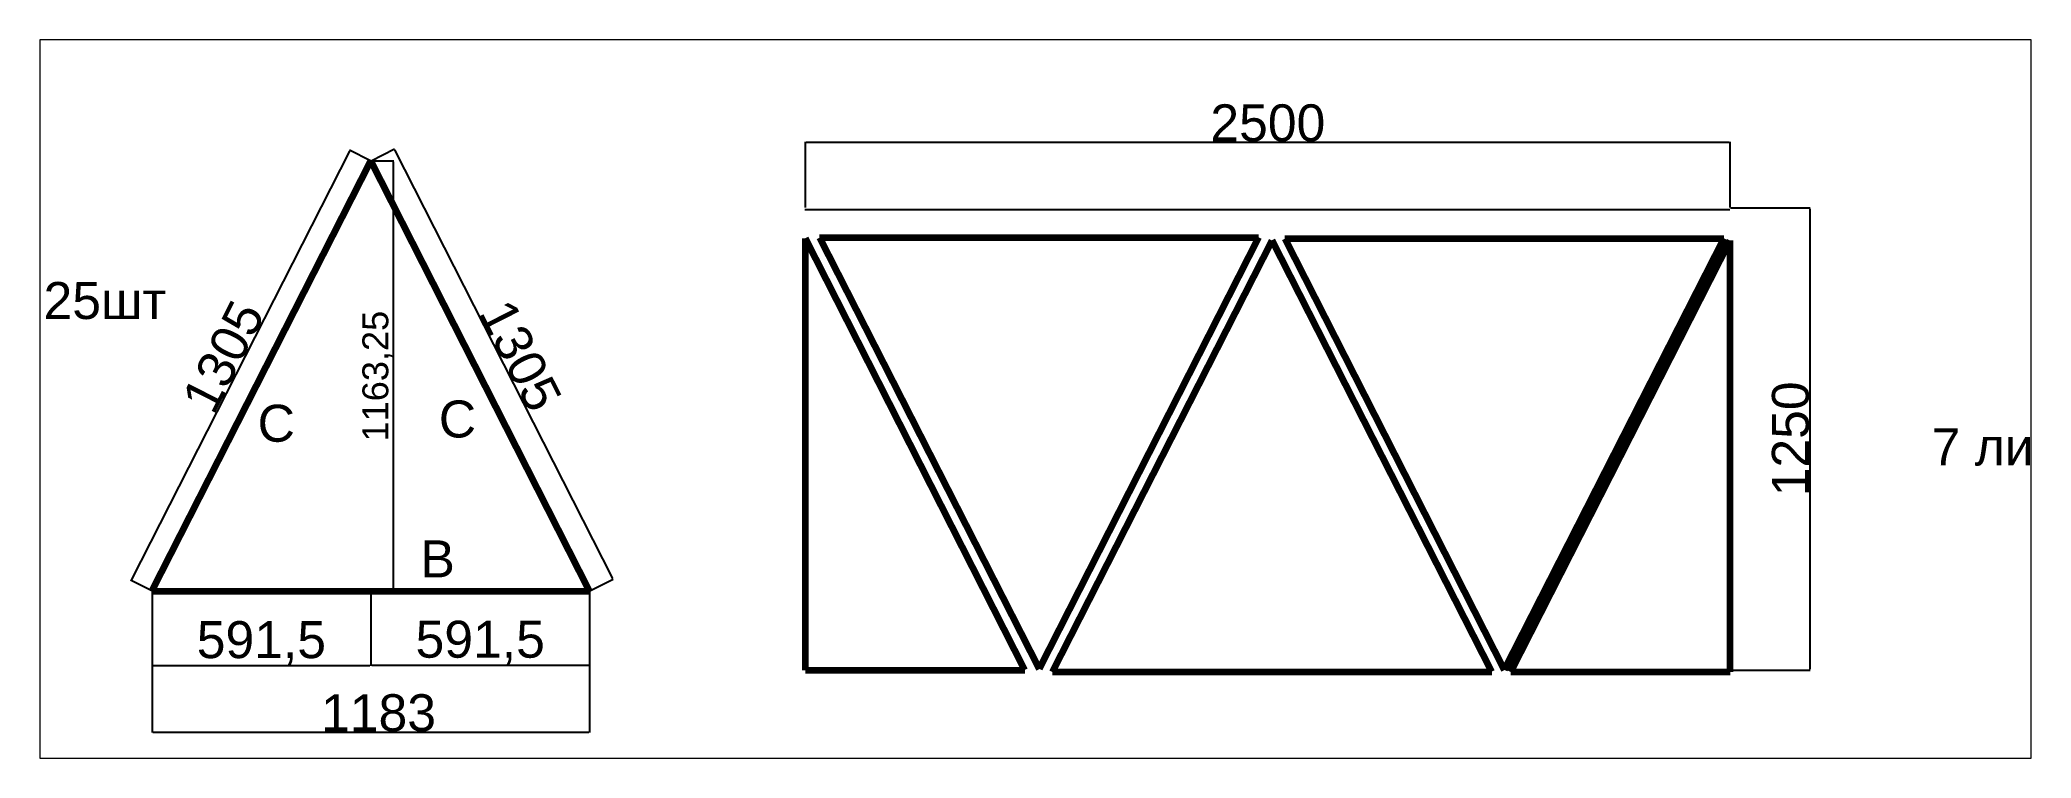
# Paper-space layout 'Sheet2' of a CAD drawing. Header units: millimetres. Extents: x 114 to 298, y 93 to 160.
# The model-space entities are those that its viewports show. They can reach past a viewport. Long polylines and large blocks are cut down to what shows.
import ezdxf

# ---------------------------------------------------------------- set-up
doc = ezdxf.new("R2010")
doc.units = ezdxf.units.MM
doc.styles.get("Standard").update_dxf_attribs({"font": 'arial.ttf'})
doc.dimstyles.new('ISO-25', dxfattribs={"dimtxt": 2.5, "dimasz": 2.5, "dimexe": 1.25, "dimexo": 0.625, "dimtad": 1, "dimtxsty": 'Standard', "dimcen": 2.5, "dimadec": 0, "dimazin": 0, "dimtfac": 1, "dimtmove": 0, "dimatfit": 3, "dimfxl": 1, "dimarcsym": 0})

# ---------------------------------------------------------------- blocks, each defined once
blk = doc.blocks.new('*D114')
at = {"color": 0, "lineweight": -2}
for p, q in [((395.5, 5236.6), (395.5, 5414.4)), ((398, 5413.2), (2893, 5413.2)), ((2895.5, 5236.6), (2895.5, 5414.4))]:
    blk.add_line(p, q, dxfattribs=at)
at = {"color": 0}
for points in [[(398, 5413.6), (398, 5412.8), (395.5, 5413.2)], [(2893, 5412.8), (2893, 5413.6), (2895.5, 5413.2)]]:
    blk.add_solid(points, dxfattribs=at)
at = {"layer": 'Defpoints', "color": 0}
for p in [(2895.5, 5413.2), (395.5, 5236), (2895.5, 5236)]:
    blk.add_point(p, dxfattribs=at)
at = {"color": 0, "insert": (1645.5, 5464.9), "char_height": 100, "attachment_point": 5}
blk.add_mtext('2500', dxfattribs=at)
blk = doc.blocks.new('*D115')
at = {"color": 0, "lineweight": -2}
for p, q in [((2896.1, 5236), (3111.7, 5236)), ((3110.4, 5233.5), (3110.4, 3988.5)), ((2896.1, 3986), (3111.7, 3986))]:
    blk.add_line(p, q, dxfattribs=at)
at = {"color": 0}
for points in [[(3110.9, 5233.5), (3110, 5233.5), (3110.4, 5236)], [(3110, 3988.5), (3110.9, 3988.5), (3110.4, 3986)]]:
    blk.add_solid(points, dxfattribs=at)
at = {"layer": 'Defpoints', "color": 0}
for p in [(2895.5, 5236), (2895.5, 3986), (3110.4, 3986)]:
    blk.add_point(p, dxfattribs=at)
at = {"color": 0, "insert": (3058.8, 4611), "char_height": 100, "attachment_point": 5, "rotation": 90}
blk.add_mtext('1250', dxfattribs=at)
blk = doc.blocks.new('*D123')
at = {"color": 0, "lineweight": -2}
for p, q in [((-187.7, 4198.8), (-187.7, 3998.1)), ((-779.2, 4198.2), (-779.2, 3998.1)), ((-776.7, 3999.3), (-190.2, 3999.3))]:
    blk.add_line(p, q, dxfattribs=at)
at = {"color": 0}
for points in [[(-776.7, 3999.8), (-776.7, 3998.9), (-779.2, 3999.3)], [(-190.2, 3998.9), (-190.2, 3999.8), (-187.7, 3999.3)]]:
    blk.add_solid(points, dxfattribs=at)
at = {"layer": 'Defpoints', "color": 0}
for p in [(-779.2, 4198.8), (-187.7, 4199.4), (-187.7, 3999.3)]:
    blk.add_point(p, dxfattribs=at)
at = {"color": 0, "insert": (-483.5, 4060), "char_height": 100, "attachment_point": 5}
blk.add_mtext('591,5', dxfattribs=at)
blk = doc.blocks.new('*D124')
at = {"color": 0, "lineweight": -2}
for p, q in [((-1370.7, 4198.8), (-1370.7, 3996.9)), ((-779.2, 4198.8), (-779.2, 3996.9)), ((-1368.2, 3998.1), (-781.7, 3998.1))]:
    blk.add_line(p, q, dxfattribs=at)
at = {"color": 0}
for points in [[(-1368.2, 3998.5), (-1368.2, 3997.7), (-1370.7, 3998.1)], [(-781.7, 3997.7), (-781.7, 3998.5), (-779.2, 3998.1)]]:
    blk.add_solid(points, dxfattribs=at)
at = {"layer": 'Defpoints', "color": 0}
for p in [(-1370.7, 4199.4), (-779.2, 4199.4), (-779.2, 3998.1)]:
    blk.add_point(p, dxfattribs=at)
at = {"color": 0, "insert": (-1075, 4058.8), "char_height": 100, "attachment_point": 5}
blk.add_mtext('591,5', dxfattribs=at)
blk = doc.blocks.new('*D125')
at = {"color": 0, "lineweight": -2}
for p, q in [((-837.2, 5389.3), (-1426.4, 4230.5)), ((-779.8, 5363), (-837.2, 5392.1)), ((-1371.3, 4199.7), (-1428.7, 4228.9))]:
    blk.add_line(p, q, dxfattribs=at)
at = {"color": 0}
for points in [[(-836.8, 5389.1), (-837.6, 5389.5), (-836.1, 5391.6)], [(-1426.8, 4230.7), (-1426.1, 4230.4), (-1427.6, 4228.3)]]:
    blk.add_solid(points, dxfattribs=at)
at = {"layer": 'Defpoints', "color": 0}
for p in [(-779.2, 5362.7), (-1427.6, 4228.3), (-1370.7, 4199.4)]:
    blk.add_point(p, dxfattribs=at)
at = {"color": 0, "insert": (-1177.9, 4833.4), "char_height": 100, "attachment_point": 5, "rotation": 63.0472}
blk.add_mtext('1305', dxfattribs=at)
blk = doc.blocks.new('*D126')
at = {"color": 0, "lineweight": -2}
for p, q in [((-778.7, 5363), (-715.5, 5395.1)), ((-715.5, 5392.3), (-126.2, 4233.5)), ((-187.2, 4199.7), (-124, 4231.8))]:
    blk.add_line(p, q, dxfattribs=at)
at = {"color": 0}
for points in [[(-715.1, 5392.5), (-715.8, 5392.1), (-716.6, 5394.5)], [(-126.6, 4233.3), (-125.9, 4233.7), (-125.1, 4231.3)]]:
    blk.add_solid(points, dxfattribs=at)
at = {"layer": 'Defpoints', "color": 0}
for p in [(-779.2, 5362.7), (-187.7, 4199.4), (-125.1, 4231.3)]:
    blk.add_point(p, dxfattribs=at)
at = {"color": 0, "insert": (-374.8, 4836.3), "char_height": 100, "attachment_point": 5, "rotation": 296.9528}
blk.add_mtext('1305', dxfattribs=at)
blk = doc.blocks.new('*D127')
at = {"color": 0, "lineweight": -2}
for p, q in [((-1370.7, 4198.2), (-1370.7, 3816.9)), ((-187.7, 4198.2), (-187.7, 3816.9)), ((-1368.2, 3818.1), (-190.2, 3818.1))]:
    blk.add_line(p, q, dxfattribs=at)
at = {"color": 0}
for points in [[(-1368.2, 3818.5), (-1368.2, 3817.7), (-1370.7, 3818.1)], [(-190.2, 3817.7), (-190.2, 3818.5), (-187.7, 3818.1)]]:
    blk.add_solid(points, dxfattribs=at)
at = {"layer": 'Defpoints', "color": 0}
for p in [(-1370.7, 4198.8), (-187.7, 4198.8), (-187.7, 3818.1)]:
    blk.add_point(p, dxfattribs=at)
at = {"color": 0, "insert": (-758.4, 3869.8), "char_height": 100, "attachment_point": 5}
blk.add_mtext('1183', dxfattribs=at)
blk = doc.blocks.new('*D163')
at = {"color": 0, "lineweight": -2}
for p, q in [((-778.6, 5362.7), (-716.6, 5362.7)), ((-717.8, 4201.9), (-717.8, 5360.2)), ((-778.6, 4199.4), (-716.6, 4199.4))]:
    blk.add_line(p, q, dxfattribs=at)
at = {"color": 0}
for points in [[(-717.4, 5360.2), (-718.2, 5360.2), (-717.8, 5362.7)], [(-718.2, 4201.9), (-717.4, 4201.9), (-717.8, 4199.4)]]:
    blk.add_solid(points, dxfattribs=at)
at = {"layer": 'Defpoints', "color": 0}
for p in [(-779.2, 5362.7), (-717.8, 5362.7), (-779.2, 4199.4)]:
    blk.add_point(p, dxfattribs=at)
at = {"color": 0, "insert": (-760.5, 4780.6), "char_height": 70, "attachment_point": 5, "rotation": 90}
blk.add_mtext('1163,25', dxfattribs=at)

msp = doc.modelspace()

# ---------------------------------------------------------------- linework, layer by layer
at = {"color": 1, "lineweight": 100, "ltscale": 5}
for p, q in [((-1370.733, 4199.417), (-779.234, 5362.668)), ((-187.735, 4199.417), (-779.234, 5362.668)), ((395.469, 3985.968), (395.469, 5152.688)), ((988.969, 3985.968), (395.469, 5152.688)), ((433.703, 5155.97), (1620.703, 5155.97)), ((433.703, 5155.97), (1027.203, 3989.249)), ((1620.703, 5155.97), (1027.203, 3989.249)), ((1063.842, 3981.028), (1657.342, 5147.748)), ((2250.842, 3981.028), (1657.342, 5147.748)), ((1691.291, 5152.841), (2878.291, 5152.841)), ((1691.291, 5152.841), (2284.791, 3986.12)), ((2878.291, 5152.841), (2284.791, 3986.12)), ((2302.121, 3980.8), (2895.621, 5147.521)), ((2895.621, 3980.8), (2895.621, 5147.521)), ((395.469, 4966.905), (395.469, 4966.905)), ((2895.621, 4961.737), (2895.621, 4961.737)), ((-1370.733, 4199.417), (-187.733, 4199.417)), ((395.469, 3985.968), (988.969, 3985.968)), ((1063.842, 3981.028), (2250.842, 3981.028)), ((2302.121, 3980.8), (2895.621, 3980.8))]:
    msp.add_line(p, q, dxfattribs=at)
msp.add_line((394.023, 5230.886), (2894.023, 5230.886))

# ---------------------------------------------------------------- texts
at = {"color": 0}
for s, p in [('Кол-во: 25шт', (-2180.464, 4935.148)), ('7 листов OSB', (3439.781, 4539.176))]:
    msp.add_text(s, height=100, dxfattribs=at).set_placement(p)
at = {"color": 5}
for s, p in [('C', (-1085.303, 4603.295)), ('C', (-595.496, 4614.774)), ('B', (-645.108, 4236.591))]:
    msp.add_text(s, height=100, dxfattribs=at).set_placement(p)

# ---------------------------------------------------------------- dimensions: what is measured, and where the dimension line sits
for base, p1, p2, picture, middle in [((2895.469, 5413.19), (395.469, 5235.968), (2895.469, 5235.968), '*D114', (1645.469, 5413.19)), ((-779.233, 3998.111), (-1370.733, 4199.417), (-779.233, 4199.417), '*D124', (-1074.983, 3998.111)), ((-187.733, 3818.107), (-1370.733, 4198.792), (-187.733, 4198.792), '*D127', (-758.41, 3818.107)), ((-187.733, 3999.335), (-779.233, 4198.792), (-187.733, 4199.417), '*D123', (-483.483, 3999.335))]:
    dim = msp.add_linear_dim(base=base, p1=p1, p2=p2, dimstyle='ISO-25', override={"dimtxt": 100})
    dim.commit()
    dim.dimension.update_dxf_attribs({"geometry": picture, "text_midpoint": middle, "dimtype": 160})
for p2, distance, picture, middle in [((-1370.733, 4199.417), -63.755, '*D125', (-1177.876, 4833.362)), ((-187.735, 4199.417), 70.277, '*D126', (-374.779, 4836.318))]:
    dim = msp.add_aligned_dim(p1=(-779.234, 5362.668), p2=p2, distance=distance, dimstyle='ISO-25', override={"dimtxt": 100})
    dim.commit()
    dim.dimension.update_dxf_attribs({"geometry": picture, "text_midpoint": middle})
for base, p1, p2, override, picture, middle in [((-717.827, 5362.668), (-779.233, 4199.417), (-779.234, 5362.668), {"dimtxt": 70}, '*D163', (-717.827, 4780.559)), ((3110.44, 3985.968), (2895.469, 5235.968), (2895.469, 3985.968), {"dimtxt": 100}, '*D115', (3110.44, 4610.968))]:
    dim = msp.add_linear_dim(base=base, p1=p1, p2=p2, angle=90, dimstyle='ISO-25', override=override)
    dim.commit()
    dim.dimension.update_dxf_attribs({"geometry": picture, "text_midpoint": middle, "dimtype": 160})

psp = doc.layouts.new('Sheet2')

# ---------------------------------------------------------------- viewports
at = {"layer": '0', "view_target_point": (81.913, 93.615)}
psp.add_viewport(center=(205.91, 126.49), size=(184.72, 66.6594), view_center_point=(935.478, 4625.165), view_height=1942.50929, dxfattribs=at)

doc.saveas('drawing.dxf')
